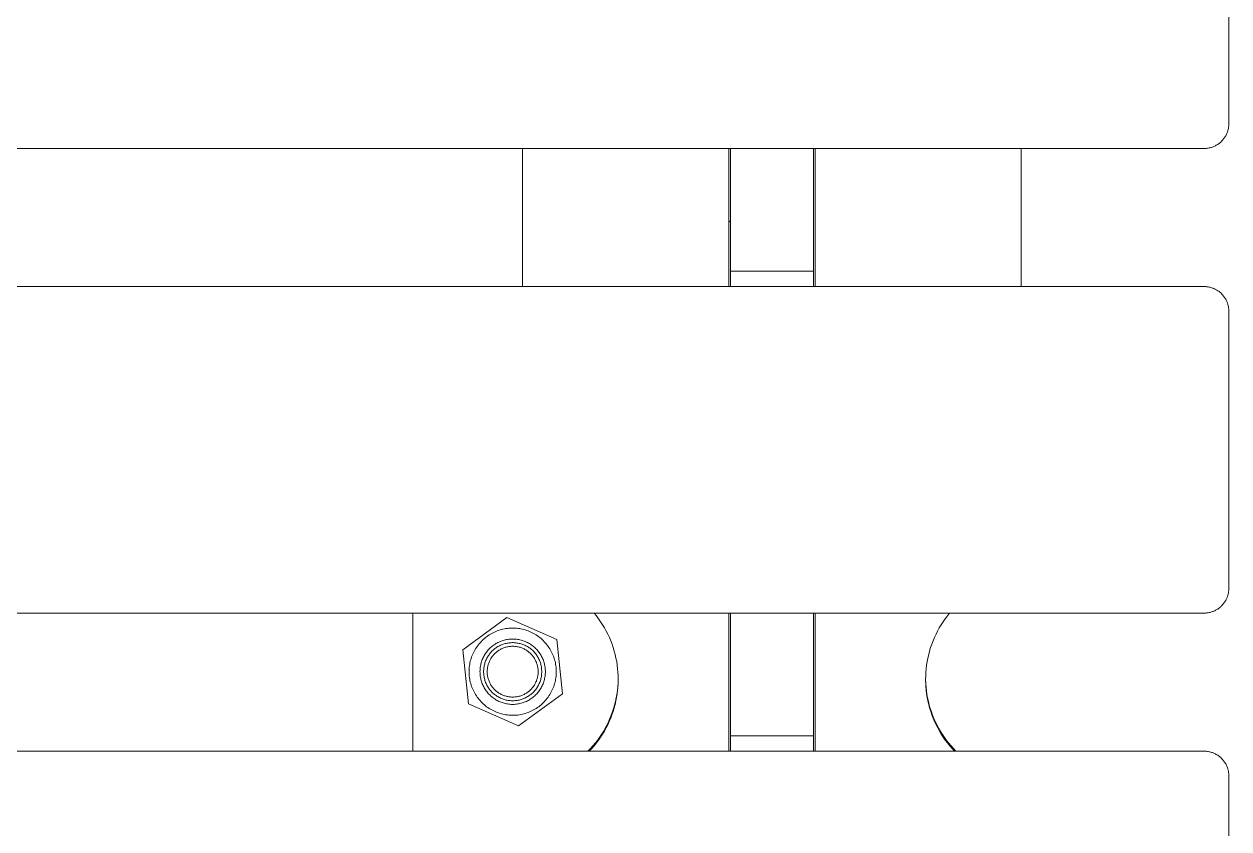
# Model space of a CAD drawing. Header units: millimetres. Extents: x -213 to 4577, y -424 to 2634.
# Drawn here: x 1785.9 to 1930.9, y 753.5 to 850.4 of the extents above; entities that cross this region are included whole.
import ezdxf

# ---------------------------------------------------------------- set-up
doc = ezdxf.new("R2010")
doc.units = ezdxf.units.MM
doc.layers.add('ZANO_R', color=7, linetype='Continuous', lineweight=0)

msp = doc.modelspace()

# ---------------------------------------------------------------- linework, layer by layer
at = {"layer": 'ZANO_R'}
for p, q in [((1930.92, 870.41), (1930.92, 838.44)), ((1930.91, 838.14), (1930.89, 838.03)), ((1930.92, 838.34), (1930.91, 838.24)), ((1930.91, 838.24), (1930.91, 838.14)), ((1930.92, 838.44), (1930.92, 838.34)), ((1930.37, 836.71), (1930.31, 836.63)), ((1930.43, 836.8), (1930.37, 836.71)), ((1930.48, 836.88), (1930.43, 836.8)), ((1930.54, 836.97), (1930.48, 836.88)), ((1930.58, 837.06), (1930.54, 836.97)), ((1930.63, 837.15), (1930.58, 837.06)), ((1930.67, 837.25), (1930.63, 837.15)), ((1930.71, 837.34), (1930.67, 837.25)), ((1930.75, 837.44), (1930.71, 837.34)), ((1930.78, 837.54), (1930.75, 837.44)), ((1930.81, 837.63), (1930.78, 837.54)), ((1930.84, 837.73), (1930.81, 837.63)), ((1930.86, 837.83), (1930.84, 837.73)), ((1930.88, 837.93), (1930.86, 837.83)), ((1930.89, 838.03), (1930.88, 837.93)), ((1927.92, 835.44), (133.92, 835.44)), ((1845.92, 835.44), (1845.92, 818.82)), ((1870.72, 818.82), (1870.72, 835.44)), ((1870.92, 833.64), (1870.92, 835.44)), ((1880.92, 833.64), (1880.92, 835.44)), ((1881.12, 818.82), (1881.12, 835.44)), ((1905.92, 818.82), (1905.92, 835.44)), ((1928.02, 835.44), (1927.92, 835.44)), ((1928.13, 835.45), (1928.02, 835.44)), ((1928.23, 835.46), (1928.13, 835.45)), ((1928.33, 835.47), (1928.23, 835.46)), ((1928.43, 835.49), (1928.33, 835.47)), ((1928.53, 835.51), (1928.43, 835.49)), ((1928.63, 835.53), (1928.53, 835.51)), ((1928.73, 835.55), (1928.63, 835.53)), ((1928.83, 835.58), (1928.73, 835.55)), ((1928.93, 835.62), (1928.83, 835.58)), ((1929.02, 835.65), (1928.93, 835.62)), ((1929.12, 835.69), (1929.02, 835.65)), ((1929.21, 835.73), (1929.12, 835.69)), ((1929.3, 835.78), (1929.21, 835.73)), ((1929.39, 835.83), (1929.3, 835.78)), ((1929.48, 835.88), (1929.39, 835.83)), ((1929.57, 835.93), (1929.48, 835.88)), ((1929.65, 835.99), (1929.57, 835.93)), ((1929.73, 836.05), (1929.65, 835.99)), ((1929.81, 836.12), (1929.73, 836.05)), ((1929.89, 836.18), (1929.81, 836.12)), ((1929.97, 836.25), (1929.89, 836.18)), ((1930.04, 836.32), (1929.97, 836.25)), ((1930.11, 836.4), (1930.04, 836.32)), ((1930.18, 836.47), (1930.11, 836.4)), ((1930.25, 836.55), (1930.18, 836.47)), ((1930.31, 836.63), (1930.25, 836.55)), ((1870.92, 833.64), (1870.92, 833.51)), ((1870.92, 823.52), (1870.92, 833.51)), ((1880.92, 833.51), (1880.92, 833.64)), ((1880.92, 823.52), (1880.92, 833.51)), ((1870.72, 826.59), (1870.75, 826.61)), ((1870.75, 826.61), (1870.78, 826.62)), ((1870.78, 826.62), (1870.8, 826.64)), ((1870.8, 826.64), (1870.83, 826.65)), ((1870.83, 826.65), (1870.86, 826.66)), ((1870.86, 826.66), (1870.89, 826.67)), ((1870.89, 826.67), (1870.92, 826.68)), ((1870.92, 820.65), (1870.92, 823.52)), ((1880.92, 820.65), (1880.92, 823.52)), ((1870.92, 818.82), (1870.92, 820.65)), ((1880.92, 820.65), (1870.92, 820.65)), ((1880.92, 818.82), (1880.92, 820.65)), ((133.92, 818.82), (1927.92, 818.82)), ((1927.92, 818.82), (1928.02, 818.81)), ((1928.02, 818.81), (1928.13, 818.81)), ((1928.13, 818.81), (1928.23, 818.8)), ((1928.23, 818.8), (1928.33, 818.79)), ((1928.33, 818.79), (1928.43, 818.77)), ((1928.43, 818.77), (1928.53, 818.75)), ((1928.53, 818.75), (1928.63, 818.73)), ((1928.63, 818.73), (1928.73, 818.7)), ((1928.73, 818.7), (1928.83, 818.67)), ((1928.83, 818.67), (1928.93, 818.64)), ((1928.93, 818.64), (1929.02, 818.61)), ((1929.02, 818.61), (1929.12, 818.57)), ((1929.12, 818.57), (1929.21, 818.52)), ((1929.21, 818.52), (1929.3, 818.48)), ((1929.3, 818.48), (1929.39, 818.43)), ((1929.39, 818.43), (1929.48, 818.38)), ((1929.48, 818.38), (1929.57, 818.32)), ((1929.57, 818.32), (1929.65, 818.27)), ((1929.65, 818.27), (1929.73, 818.21)), ((1929.73, 818.21), (1929.81, 818.14)), ((1929.81, 818.14), (1929.89, 818.08)), ((1929.89, 818.08), (1929.97, 818.01)), ((1929.97, 818.01), (1930.04, 817.94)), ((1930.04, 817.94), (1930.11, 817.86)), ((1930.11, 817.86), (1930.18, 817.79)), ((1930.18, 817.79), (1930.25, 817.71)), ((1930.25, 817.71), (1930.31, 817.63)), ((1930.31, 817.63), (1930.37, 817.55)), ((1930.37, 817.55), (1930.43, 817.46)), ((1930.43, 817.46), (1930.48, 817.37)), ((1930.48, 817.37), (1930.54, 817.29)), ((1930.54, 817.29), (1930.58, 817.2)), ((1930.58, 817.2), (1930.63, 817.1)), ((1930.63, 817.1), (1930.67, 817.01)), ((1930.67, 817.01), (1930.71, 816.92)), ((1930.71, 816.92), (1930.75, 816.82)), ((1930.75, 816.82), (1930.78, 816.72)), ((1930.78, 816.72), (1930.81, 816.62)), ((1930.81, 816.62), (1930.84, 816.53)), ((1930.84, 816.53), (1930.86, 816.43)), ((1930.86, 816.43), (1930.88, 816.33)), ((1930.88, 816.33), (1930.89, 816.22)), ((1930.89, 816.22), (1930.91, 816.12)), ((1930.91, 816.12), (1930.91, 816.02)), ((1930.91, 816.02), (1930.92, 815.92)), ((1930.92, 815.92), (1930.92, 815.82)), ((1930.92, 815.82), (1930.92, 814.46)), ((1930.92, 814.46), (1930.92, 782.49)), ((1930.78, 781.59), (1930.75, 781.49)), ((1930.81, 781.68), (1930.78, 781.59)), ((1930.84, 781.78), (1930.81, 781.68)), ((1930.86, 781.88), (1930.84, 781.78)), ((1930.88, 781.98), (1930.86, 781.88)), ((1930.89, 782.08), (1930.88, 781.98)), ((1930.91, 782.19), (1930.89, 782.08)), ((1930.92, 782.39), (1930.91, 782.29)), ((1930.91, 782.29), (1930.91, 782.19)), ((1930.92, 782.49), (1930.92, 782.39)), ((1929.81, 780.17), (1929.73, 780.1)), ((1929.89, 780.23), (1929.81, 780.17)), ((1929.97, 780.3), (1929.89, 780.23)), ((1930.04, 780.37), (1929.97, 780.3)), ((1930.11, 780.45), (1930.04, 780.37)), ((1930.18, 780.52), (1930.11, 780.45)), ((1930.25, 780.6), (1930.18, 780.52)), ((1930.31, 780.68), (1930.25, 780.6)), ((1930.37, 780.76), (1930.31, 780.68)), ((1930.43, 780.85), (1930.37, 780.76)), ((1930.48, 780.93), (1930.43, 780.85)), ((1930.54, 781.02), (1930.48, 780.93)), ((1930.58, 781.11), (1930.54, 781.02)), ((1930.63, 781.2), (1930.58, 781.11)), ((1930.67, 781.3), (1930.63, 781.2)), ((1930.71, 781.39), (1930.67, 781.3)), ((1930.75, 781.49), (1930.71, 781.39)), ((1927.92, 779.49), (133.92, 779.49)), ((1832.72, 779.49), (1832.72, 762.87)), ((1838.71, 775.08), (1844.01, 778.97)), ((1844.01, 778.97), (1850.02, 776.32)), ((1854.81, 779.15), (1854.53, 779.49)), ((1855.07, 778.81), (1854.81, 779.15)), ((1855.31, 778.45), (1855.07, 778.81)), ((1870.72, 779.49), (1870.72, 762.87)), ((1870.92, 777.71), (1870.92, 779.49)), ((1880.92, 777.71), (1880.92, 779.49)), ((1881.12, 762.87), (1881.12, 779.49)), ((1896.53, 778.45), (1896.78, 778.81)), ((1896.78, 778.81), (1897.04, 779.15)), ((1897.04, 779.15), (1897.31, 779.49)), ((1928.02, 779.49), (1927.92, 779.49)), ((1928.13, 779.5), (1928.02, 779.49)), ((1928.23, 779.51), (1928.13, 779.5)), ((1928.33, 779.52), (1928.23, 779.51)), ((1928.43, 779.54), (1928.33, 779.52)), ((1928.53, 779.56), (1928.43, 779.54)), ((1928.63, 779.58), (1928.53, 779.56)), ((1928.73, 779.6), (1928.63, 779.58)), ((1928.83, 779.63), (1928.73, 779.6)), ((1928.93, 779.67), (1928.83, 779.63)), ((1929.02, 779.7), (1928.93, 779.67)), ((1929.12, 779.74), (1929.02, 779.7)), ((1929.21, 779.78), (1929.12, 779.74)), ((1929.3, 779.83), (1929.21, 779.78)), ((1929.39, 779.88), (1929.3, 779.83)), ((1929.48, 779.93), (1929.39, 779.88)), ((1929.57, 779.98), (1929.48, 779.93)), ((1929.65, 780.04), (1929.57, 779.98)), ((1929.73, 780.1), (1929.65, 780.04)), ((1842.69, 777.28), (1842.53, 777.21)), ((1842.86, 777.35), (1842.69, 777.28)), ((1843.03, 777.41), (1842.86, 777.35)), ((1843.2, 777.46), (1843.03, 777.41)), ((1843.38, 777.51), (1843.2, 777.46)), ((1843.55, 777.56), (1843.38, 777.51)), ((1843.73, 777.59), (1843.55, 777.56)), ((1843.91, 777.62), (1843.73, 777.59)), ((1844.09, 777.65), (1843.91, 777.62)), ((1844.27, 777.67), (1844.09, 777.65)), ((1844.45, 777.68), (1844.27, 777.67)), ((1844.63, 777.69), (1844.45, 777.68)), ((1844.81, 777.69), (1844.63, 777.69)), ((1844.99, 777.68), (1844.81, 777.69)), ((1845.17, 777.67), (1844.99, 777.68)), ((1845.36, 777.65), (1845.17, 777.67)), ((1845.53, 777.62), (1845.36, 777.65)), ((1845.71, 777.59), (1845.53, 777.62)), ((1845.89, 777.55), (1845.71, 777.59)), ((1846.07, 777.51), (1845.89, 777.55)), ((1846.24, 777.46), (1846.07, 777.51)), ((1846.41, 777.41), (1846.24, 777.46)), ((1846.58, 777.35), (1846.41, 777.41)), ((1846.75, 777.28), (1846.58, 777.35)), ((1846.92, 777.2), (1846.75, 777.28)), ((1855.55, 778.09), (1855.31, 778.45)), ((1855.77, 777.71), (1855.55, 778.09)), ((1855.98, 777.33), (1855.77, 777.71)), ((1856.17, 776.95), (1855.98, 777.33)), ((1870.92, 777.71), (1870.92, 777.58)), ((1870.92, 767.59), (1870.92, 777.58)), ((1880.92, 777.58), (1880.92, 777.71)), ((1880.92, 767.59), (1880.92, 777.58)), ((1895.67, 776.95), (1895.86, 777.33)), ((1895.86, 777.33), (1896.07, 777.71)), ((1896.07, 777.71), (1896.29, 778.09)), ((1896.29, 778.09), (1896.53, 778.45)), ((1840.67, 775.78), (1840.56, 775.64)), ((1840.79, 775.92), (1840.67, 775.78)), ((1840.91, 776.05), (1840.79, 775.92)), ((1841.04, 776.18), (1840.91, 776.05)), ((1841.17, 776.31), (1841.04, 776.18)), ((1841.31, 776.43), (1841.17, 776.31)), ((1841.45, 776.54), (1841.31, 776.43)), ((1841.59, 776.65), (1841.45, 776.54)), ((1841.74, 776.76), (1841.59, 776.65)), ((1841.89, 776.86), (1841.74, 776.76)), ((1842.04, 776.95), (1841.89, 776.86)), ((1842.2, 777.04), (1842.04, 776.95)), ((1842.36, 777.13), (1842.2, 777.04)), ((1842.53, 777.21), (1842.36, 777.13)), ((1842.71, 775.82), (1842.6, 775.75)), ((1842.83, 775.89), (1842.71, 775.82)), ((1842.95, 775.95), (1842.83, 775.89)), ((1843.07, 776.01), (1842.95, 775.95)), ((1843.2, 776.07), (1843.07, 776.01)), ((1843.33, 776.12), (1843.2, 776.07)), ((1843.45, 776.16), (1843.33, 776.12)), ((1843.58, 776.21), (1843.45, 776.16)), ((1843.71, 776.24), (1843.58, 776.21)), ((1843.59, 775.75), (1843.71, 775.79)), ((1843.85, 776.28), (1843.71, 776.24)), ((1843.71, 775.79), (1843.83, 775.82)), ((1843.83, 775.82), (1843.94, 775.85)), ((1843.98, 776.3), (1843.85, 776.28)), ((1843.94, 775.85), (1844.06, 775.87)), ((1844.11, 776.33), (1843.98, 776.3)), ((1844.06, 775.87), (1844.18, 775.89)), ((1844.25, 776.35), (1844.11, 776.33)), ((1844.18, 775.89), (1844.3, 775.91)), ((1844.38, 776.36), (1844.25, 776.35)), ((1844.3, 775.91), (1844.42, 775.92)), ((1844.52, 776.37), (1844.38, 776.36)), ((1844.42, 775.92), (1844.54, 775.93)), ((1844.65, 776.37), (1844.52, 776.37)), ((1844.54, 775.93), (1844.66, 775.94)), ((1844.79, 776.37), (1844.65, 776.37)), ((1844.66, 775.94), (1844.78, 775.94)), ((1844.78, 775.94), (1844.9, 775.93)), ((1844.93, 776.37), (1844.79, 776.37)), ((1844.9, 775.93), (1845.02, 775.92)), ((1845.06, 776.36), (1844.93, 776.37)), ((1845.02, 775.92), (1845.14, 775.91)), ((1845.2, 776.35), (1845.06, 776.36)), ((1845.14, 775.91), (1845.26, 775.89)), ((1845.33, 776.33), (1845.2, 776.35)), ((1845.26, 775.89), (1845.38, 775.87)), ((1845.47, 776.3), (1845.33, 776.33)), ((1845.38, 775.87), (1845.5, 775.85)), ((1845.6, 776.28), (1845.47, 776.3)), ((1845.5, 775.85), (1845.62, 775.82)), ((1845.73, 776.24), (1845.6, 776.28)), ((1845.62, 775.82), (1845.73, 775.79)), ((1845.86, 776.21), (1845.73, 776.24)), ((1845.73, 775.79), (1845.85, 775.75)), ((1845.99, 776.16), (1845.86, 776.21)), ((1846.12, 776.12), (1845.99, 776.16)), ((1846.24, 776.07), (1846.12, 776.12)), ((1846.37, 776.01), (1846.24, 776.07)), ((1846.49, 775.95), (1846.37, 776.01)), ((1846.61, 775.89), (1846.49, 775.95)), ((1846.73, 775.82), (1846.61, 775.89)), ((1846.85, 775.75), (1846.73, 775.82)), ((1847.08, 777.13), (1846.92, 777.2)), ((1847.24, 777.04), (1847.08, 777.13)), ((1847.4, 776.95), (1847.24, 777.04)), ((1847.55, 776.86), (1847.4, 776.95)), ((1847.7, 776.76), (1847.55, 776.86)), ((1847.85, 776.65), (1847.7, 776.76)), ((1848, 776.54), (1847.85, 776.65)), ((1848.14, 776.43), (1848, 776.54)), ((1848.27, 776.3), (1848.14, 776.43)), ((1848.4, 776.18), (1848.27, 776.3)), ((1848.53, 776.05), (1848.4, 776.18)), ((1848.65, 775.92), (1848.53, 776.05)), ((1848.77, 775.78), (1848.65, 775.92)), ((1848.88, 775.64), (1848.77, 775.78)), ((1850.02, 776.32), (1850.73, 769.79)), ((1856.36, 776.55), (1856.17, 776.95)), ((1856.53, 776.15), (1856.36, 776.55)), ((1856.68, 775.75), (1856.53, 776.15)), ((1895.16, 775.75), (1895.32, 776.15)), ((1895.32, 776.15), (1895.49, 776.55)), ((1895.49, 776.55), (1895.67, 776.95)), ((1839.42, 768.55), (1838.71, 775.08)), ((1839.85, 774.38), (1839.78, 774.21)), ((1839.92, 774.55), (1839.85, 774.38)), ((1839.99, 774.72), (1839.92, 774.55)), ((1840.07, 774.88), (1839.99, 774.72)), ((1840.16, 775.04), (1840.07, 774.88)), ((1840.25, 775.19), (1840.16, 775.04)), ((1840.35, 775.35), (1840.25, 775.19)), ((1840.45, 775.49), (1840.35, 775.35)), ((1840.56, 775.64), (1840.45, 775.49)), ((1841.3, 774.39), (1841.24, 774.27)), ((1841.37, 774.5), (1841.3, 774.39)), ((1841.44, 774.62), (1841.37, 774.5)), ((1841.52, 774.73), (1841.44, 774.62)), ((1841.6, 774.84), (1841.52, 774.73)), ((1841.69, 774.95), (1841.6, 774.84)), ((1841.77, 775.05), (1841.69, 774.95)), ((1841.74, 774.27), (1841.81, 774.38)), ((1841.87, 775.15), (1841.77, 775.05)), ((1841.81, 774.38), (1841.88, 774.48)), ((1841.96, 775.25), (1841.87, 775.15)), ((1841.88, 774.48), (1841.95, 774.57)), ((1841.95, 774.57), (1842.02, 774.67)), ((1842.06, 775.34), (1841.96, 775.25)), ((1842.02, 774.67), (1842.1, 774.76)), ((1842.16, 775.43), (1842.06, 775.34)), ((1842.1, 774.76), (1842.18, 774.85)), ((1842.27, 775.52), (1842.16, 775.43)), ((1842.18, 774.85), (1842.27, 774.93)), ((1842.37, 775.6), (1842.27, 775.52)), ((1842.27, 774.93), (1842.36, 775.02)), ((1842.36, 774.39), (1842.29, 774.31)), ((1842.36, 775.02), (1842.45, 775.1)), ((1842.43, 774.47), (1842.36, 774.39)), ((1842.49, 775.68), (1842.37, 775.6)), ((1842.5, 774.55), (1842.43, 774.47)), ((1842.45, 775.1), (1842.54, 775.17)), ((1842.6, 775.75), (1842.49, 775.68)), ((1842.57, 774.62), (1842.5, 774.55)), ((1842.54, 775.17), (1842.64, 775.25)), ((1842.65, 774.69), (1842.57, 774.62)), ((1842.64, 775.25), (1842.73, 775.32)), ((1842.73, 774.76), (1842.65, 774.69)), ((1842.73, 775.32), (1842.83, 775.38)), ((1842.81, 774.83), (1842.73, 774.76)), ((1842.9, 774.9), (1842.81, 774.83)), ((1842.83, 775.38), (1842.94, 775.45)), ((1842.98, 774.96), (1842.9, 774.9)), ((1842.94, 775.45), (1843.04, 775.51)), ((1843.07, 775.02), (1842.98, 774.96)), ((1843.04, 775.51), (1843.15, 775.56)), ((1843.16, 775.07), (1843.07, 775.02)), ((1843.15, 775.56), (1843.26, 775.62)), ((1843.25, 775.12), (1843.16, 775.07)), ((1843.35, 775.17), (1843.25, 775.12)), ((1843.26, 775.62), (1843.37, 775.66)), ((1843.44, 775.22), (1843.35, 775.17)), ((1843.37, 775.66), (1843.48, 775.71)), ((1843.54, 775.26), (1843.44, 775.22)), ((1843.48, 775.71), (1843.59, 775.75)), ((1843.64, 775.3), (1843.54, 775.26)), ((1843.74, 775.34), (1843.64, 775.3)), ((1843.84, 775.37), (1843.74, 775.34)), ((1843.94, 775.4), (1843.84, 775.37)), ((1844.04, 775.42), (1843.94, 775.4)), ((1844.14, 775.44), (1844.04, 775.42)), ((1844.25, 775.46), (1844.14, 775.44)), ((1844.35, 775.48), (1844.25, 775.46)), ((1844.46, 775.49), (1844.35, 775.48)), ((1844.56, 775.5), (1844.46, 775.49)), ((1844.67, 775.5), (1844.56, 775.5)), ((1844.77, 775.5), (1844.67, 775.5)), ((1844.88, 775.5), (1844.77, 775.5)), ((1844.99, 775.49), (1844.88, 775.5)), ((1845.09, 775.48), (1844.99, 775.49)), ((1845.2, 775.46), (1845.09, 775.48)), ((1845.3, 775.44), (1845.2, 775.46)), ((1845.4, 775.42), (1845.3, 775.44)), ((1845.51, 775.4), (1845.4, 775.42)), ((1845.61, 775.37), (1845.51, 775.4)), ((1845.71, 775.34), (1845.61, 775.37)), ((1845.81, 775.3), (1845.71, 775.34)), ((1845.91, 775.26), (1845.81, 775.3)), ((1845.85, 775.75), (1845.96, 775.71)), ((1846, 775.22), (1845.91, 775.26)), ((1845.96, 775.71), (1846.08, 775.66)), ((1846.1, 775.17), (1846, 775.22)), ((1846.08, 775.66), (1846.19, 775.62)), ((1846.19, 775.12), (1846.1, 775.17)), ((1846.19, 775.62), (1846.29, 775.56)), ((1846.28, 775.07), (1846.19, 775.12)), ((1846.37, 775.02), (1846.28, 775.07)), ((1846.29, 775.56), (1846.4, 775.51)), ((1846.46, 774.96), (1846.37, 775.02)), ((1846.4, 775.51), (1846.51, 775.45)), ((1846.55, 774.9), (1846.46, 774.96)), ((1846.51, 775.45), (1846.61, 775.38)), ((1846.63, 774.83), (1846.55, 774.9)), ((1846.61, 775.38), (1846.71, 775.32)), ((1846.71, 774.76), (1846.63, 774.83)), ((1846.71, 775.32), (1846.81, 775.25)), ((1846.79, 774.69), (1846.71, 774.76)), ((1846.87, 774.62), (1846.79, 774.69)), ((1846.81, 775.25), (1846.9, 775.17)), ((1846.96, 775.68), (1846.85, 775.75)), ((1846.94, 774.54), (1846.87, 774.62)), ((1846.9, 775.17), (1847, 775.1)), ((1847.01, 774.47), (1846.94, 774.54)), ((1847.07, 775.6), (1846.96, 775.68)), ((1847, 775.1), (1847.09, 775.02)), ((1847.08, 774.39), (1847.01, 774.47)), ((1847.18, 775.51), (1847.07, 775.6)), ((1847.15, 774.3), (1847.08, 774.39)), ((1847.09, 775.02), (1847.18, 774.93)), ((1847.28, 775.43), (1847.18, 775.51)), ((1847.18, 774.93), (1847.26, 774.85)), ((1847.26, 774.85), (1847.34, 774.76)), ((1847.38, 775.34), (1847.28, 775.43)), ((1847.34, 774.76), (1847.42, 774.67)), ((1847.48, 775.24), (1847.38, 775.34)), ((1847.42, 774.67), (1847.5, 774.57)), ((1847.58, 775.15), (1847.48, 775.24)), ((1847.5, 774.57), (1847.57, 774.47)), ((1847.57, 774.47), (1847.64, 774.37)), ((1847.67, 775.05), (1847.58, 775.15)), ((1847.64, 774.37), (1847.7, 774.27)), ((1847.76, 774.94), (1847.67, 775.05)), ((1847.84, 774.84), (1847.76, 774.94)), ((1847.92, 774.73), (1847.84, 774.84)), ((1848, 774.62), (1847.92, 774.73)), ((1848.07, 774.5), (1848, 774.62)), ((1848.14, 774.39), (1848.07, 774.5)), ((1848.21, 774.27), (1848.14, 774.39)), ((1848.99, 775.49), (1848.88, 775.64)), ((1849.09, 775.34), (1848.99, 775.49)), ((1849.19, 775.19), (1849.09, 775.34)), ((1849.28, 775.03), (1849.19, 775.19)), ((1849.37, 774.88), (1849.28, 775.03)), ((1849.45, 774.71), (1849.37, 774.88)), ((1849.53, 774.55), (1849.45, 774.71)), ((1849.6, 774.38), (1849.53, 774.55)), ((1849.66, 774.21), (1849.6, 774.38)), ((1856.82, 775.34), (1856.68, 775.75)), ((1856.95, 774.92), (1856.82, 775.34)), ((1857.06, 774.51), (1856.95, 774.92)), ((1857.15, 774.08), (1857.06, 774.51)), ((1894.69, 774.08), (1894.79, 774.51)), ((1894.79, 774.51), (1894.9, 774.92)), ((1894.9, 774.92), (1895.02, 775.34)), ((1895.02, 775.34), (1895.16, 775.75)), ((1839.5, 772.98), (1839.48, 772.8)), ((1839.52, 773.16), (1839.5, 772.98)), ((1839.55, 773.34), (1839.52, 773.16)), ((1839.58, 773.52), (1839.55, 773.34)), ((1839.62, 773.69), (1839.58, 773.52)), ((1839.67, 773.87), (1839.62, 773.69)), ((1839.72, 774.04), (1839.67, 773.87)), ((1839.78, 774.21), (1839.72, 774.04)), ((1840.82, 772.98), (1840.8, 772.84)), ((1840.84, 773.11), (1840.82, 772.98)), ((1840.87, 773.25), (1840.84, 773.11)), ((1840.9, 773.38), (1840.87, 773.25)), ((1840.93, 773.51), (1840.9, 773.38)), ((1840.97, 773.64), (1840.93, 773.51)), ((1841.02, 773.77), (1840.97, 773.64)), ((1841.06, 773.9), (1841.02, 773.77)), ((1841.12, 774.02), (1841.06, 773.9)), ((1841.17, 774.15), (1841.12, 774.02)), ((1841.24, 774.27), (1841.17, 774.15)), ((1841.24, 772.8), (1841.25, 772.92)), ((1841.25, 772.92), (1841.27, 773.04)), ((1841.27, 773.04), (1841.3, 773.16)), ((1841.3, 773.16), (1841.32, 773.28)), ((1841.32, 773.28), (1841.35, 773.39)), ((1841.35, 773.39), (1841.39, 773.51)), ((1841.39, 773.51), (1841.43, 773.62)), ((1841.43, 773.62), (1841.47, 773.73)), ((1841.47, 773.73), (1841.52, 773.85)), ((1841.52, 773.85), (1841.57, 773.96)), ((1841.57, 773.96), (1841.62, 774.06)), ((1841.62, 774.06), (1841.68, 774.17)), ((1841.68, 774.17), (1841.74, 774.27)), ((1841.7, 772.96), (1841.69, 772.86)), ((1841.72, 773.07), (1841.7, 772.96)), ((1841.75, 773.17), (1841.72, 773.07)), ((1841.77, 773.27), (1841.75, 773.17)), ((1841.81, 773.37), (1841.77, 773.27)), ((1841.84, 773.47), (1841.81, 773.37)), ((1841.88, 773.57), (1841.84, 773.47)), ((1841.92, 773.67), (1841.88, 773.57)), ((1841.96, 773.77), (1841.92, 773.67)), ((1842.01, 773.86), (1841.96, 773.77)), ((1842.06, 773.95), (1842.01, 773.86)), ((1842.11, 774.04), (1842.06, 773.95)), ((1842.17, 774.13), (1842.11, 774.04)), ((1842.23, 774.22), (1842.17, 774.13)), ((1842.29, 774.31), (1842.23, 774.22)), ((1847.21, 774.22), (1847.15, 774.3)), ((1847.27, 774.13), (1847.21, 774.22)), ((1847.33, 774.04), (1847.27, 774.13)), ((1847.38, 773.95), (1847.33, 774.04)), ((1847.43, 773.86), (1847.38, 773.95)), ((1847.48, 773.76), (1847.43, 773.86)), ((1847.52, 773.67), (1847.48, 773.76)), ((1847.57, 773.57), (1847.52, 773.67)), ((1847.6, 773.47), (1847.57, 773.57)), ((1847.64, 773.37), (1847.6, 773.47)), ((1847.67, 773.27), (1847.64, 773.37)), ((1847.69, 773.17), (1847.67, 773.27)), ((1847.72, 773.07), (1847.69, 773.17)), ((1847.7, 774.27), (1847.76, 774.17)), ((1847.74, 772.96), (1847.72, 773.07)), ((1847.75, 772.86), (1847.74, 772.96)), ((1847.76, 774.17), (1847.82, 774.06)), ((1847.82, 774.06), (1847.87, 773.95)), ((1847.87, 773.95), (1847.93, 773.84)), ((1847.93, 773.84), (1847.97, 773.73)), ((1847.97, 773.73), (1848.01, 773.62)), ((1848.01, 773.62), (1848.05, 773.51)), ((1848.05, 773.51), (1848.09, 773.39)), ((1848.09, 773.39), (1848.12, 773.27)), ((1848.12, 773.27), (1848.15, 773.16)), ((1848.15, 773.16), (1848.17, 773.04)), ((1848.17, 773.04), (1848.19, 772.92)), ((1848.19, 772.92), (1848.2, 772.8)), ((1848.27, 774.14), (1848.21, 774.27)), ((1848.33, 774.02), (1848.27, 774.14)), ((1848.38, 773.9), (1848.33, 774.02)), ((1848.43, 773.77), (1848.38, 773.9)), ((1848.47, 773.64), (1848.43, 773.77)), ((1848.51, 773.51), (1848.47, 773.64)), ((1848.54, 773.38), (1848.51, 773.51)), ((1848.57, 773.25), (1848.54, 773.38)), ((1848.6, 773.11), (1848.57, 773.25)), ((1848.62, 772.98), (1848.6, 773.11)), ((1848.64, 772.84), (1848.62, 772.98)), ((1849.72, 774.04), (1849.66, 774.21)), ((1849.77, 773.87), (1849.72, 774.04)), ((1849.82, 773.69), (1849.77, 773.87)), ((1849.86, 773.52), (1849.82, 773.69)), ((1849.89, 773.34), (1849.86, 773.52)), ((1849.92, 773.16), (1849.89, 773.34)), ((1849.94, 772.98), (1849.92, 773.16)), ((1849.96, 772.8), (1849.94, 772.98)), ((1857.24, 773.66), (1857.15, 774.08)), ((1857.3, 773.23), (1857.24, 773.66)), ((1857.35, 772.8), (1857.3, 773.23)), ((1894.49, 772.8), (1894.54, 773.23)), ((1894.54, 773.23), (1894.61, 773.66)), ((1894.61, 773.66), (1894.69, 774.08)), ((1839.48, 772.8), (1839.47, 772.62)), ((1839.47, 772.62), (1839.47, 772.44)), ((1839.47, 772.44), (1839.47, 772.26)), ((1839.47, 772.26), (1839.48, 772.08)), ((1839.48, 772.08), (1839.5, 771.9)), ((1839.5, 771.9), (1839.52, 771.72)), ((1839.52, 771.72), (1839.55, 771.54)), ((1839.55, 771.54), (1839.58, 771.36)), ((1840.79, 772.57), (1840.78, 772.44)), ((1840.78, 772.44), (1840.79, 772.3)), ((1840.8, 772.84), (1840.79, 772.71)), ((1840.79, 772.71), (1840.79, 772.57)), ((1840.79, 772.3), (1840.79, 772.17)), ((1840.79, 772.17), (1840.8, 772.03)), ((1840.8, 772.03), (1840.82, 771.9)), ((1840.82, 771.9), (1840.84, 771.76)), ((1840.84, 771.76), (1840.87, 771.63)), ((1840.87, 771.63), (1840.9, 771.5)), ((1840.9, 771.5), (1840.93, 771.36)), ((1841.22, 772.56), (1841.23, 772.68)), ((1841.22, 772.44), (1841.22, 772.56)), ((1841.22, 772.32), (1841.22, 772.44)), ((1841.23, 772.2), (1841.22, 772.32)), ((1841.23, 772.68), (1841.24, 772.8)), ((1841.24, 772.08), (1841.23, 772.2)), ((1841.25, 771.96), (1841.24, 772.08)), ((1841.27, 771.84), (1841.25, 771.96)), ((1841.3, 771.72), (1841.27, 771.84)), ((1841.32, 771.6), (1841.3, 771.72)), ((1841.35, 771.48), (1841.32, 771.6)), ((1841.39, 771.37), (1841.35, 771.48)), ((1841.67, 772.65), (1841.66, 772.54)), ((1841.66, 772.54), (1841.66, 772.44)), ((1841.66, 772.44), (1841.66, 772.33)), ((1841.66, 772.33), (1841.67, 772.23)), ((1841.68, 772.75), (1841.67, 772.65)), ((1841.67, 772.23), (1841.67, 772.12)), ((1841.67, 772.12), (1841.69, 772.02)), ((1841.69, 772.86), (1841.68, 772.75)), ((1841.69, 772.02), (1841.7, 771.91)), ((1841.7, 771.91), (1841.72, 771.81)), ((1841.72, 771.81), (1841.75, 771.7)), ((1841.75, 771.7), (1841.77, 771.6)), ((1841.77, 771.6), (1841.81, 771.5)), ((1841.81, 771.5), (1841.84, 771.4)), ((1847.6, 771.4), (1847.64, 771.5)), ((1847.64, 771.5), (1847.67, 771.6)), ((1847.67, 771.6), (1847.69, 771.7)), ((1847.69, 771.7), (1847.72, 771.81)), ((1847.72, 771.81), (1847.74, 771.91)), ((1847.74, 771.91), (1847.75, 772.01)), ((1847.77, 772.75), (1847.75, 772.86)), ((1847.75, 772.01), (1847.77, 772.12)), ((1847.78, 772.65), (1847.77, 772.75)), ((1847.77, 772.12), (1847.78, 772.22)), ((1847.78, 772.54), (1847.78, 772.65)), ((1847.78, 772.44), (1847.78, 772.54)), ((1847.78, 772.33), (1847.78, 772.44)), ((1847.78, 772.22), (1847.78, 772.33)), ((1848.09, 771.48), (1848.05, 771.37)), ((1848.12, 771.6), (1848.09, 771.48)), ((1848.15, 771.72), (1848.12, 771.6)), ((1848.17, 771.83), (1848.15, 771.72)), ((1848.19, 771.95), (1848.17, 771.83)), ((1848.2, 772.07), (1848.19, 771.95)), ((1848.2, 772.8), (1848.21, 772.68)), ((1848.21, 772.19), (1848.2, 772.07)), ((1848.21, 772.68), (1848.22, 772.56)), ((1848.22, 772.32), (1848.21, 772.19)), ((1848.22, 772.56), (1848.22, 772.44)), ((1848.22, 772.44), (1848.22, 772.32)), ((1848.51, 771.36), (1848.54, 771.49)), ((1848.54, 771.49), (1848.57, 771.63)), ((1848.57, 771.63), (1848.6, 771.76)), ((1848.6, 771.76), (1848.62, 771.89)), ((1848.62, 771.89), (1848.64, 772.03)), ((1848.65, 772.71), (1848.64, 772.84)), ((1848.64, 772.03), (1848.65, 772.16)), ((1848.66, 772.57), (1848.65, 772.71)), ((1848.65, 772.16), (1848.66, 772.3)), ((1848.66, 772.44), (1848.66, 772.57)), ((1848.66, 772.3), (1848.66, 772.44)), ((1849.86, 771.36), (1849.89, 771.53)), ((1849.89, 771.53), (1849.92, 771.71)), ((1849.92, 771.71), (1849.94, 771.89)), ((1849.94, 771.89), (1849.96, 772.07)), ((1849.97, 772.62), (1849.96, 772.8)), ((1849.96, 772.07), (1849.97, 772.25)), ((1849.97, 772.44), (1849.97, 772.62)), ((1849.97, 772.25), (1849.97, 772.44)), ((1857.39, 772.37), (1857.35, 772.8)), ((1857.41, 771.93), (1857.39, 772.37)), ((1857.4, 770.98), (1857.42, 771.41)), ((1857.42, 771.5), (1857.41, 771.93)), ((1857.41, 771.07), (1857.42, 771.5)), ((1894.42, 771.5), (1894.43, 771.93)), ((1894.43, 771.07), (1894.42, 771.5)), ((1894.42, 771.41), (1894.44, 770.98)), ((1894.43, 771.93), (1894.45, 772.37)), ((1894.45, 772.37), (1894.49, 772.8)), ((1839.58, 771.36), (1839.62, 771.18)), ((1839.62, 771.18), (1839.67, 771.01)), ((1839.67, 771.01), (1839.72, 770.83)), ((1839.72, 770.83), (1839.78, 770.66)), ((1839.78, 770.66), (1839.84, 770.49)), ((1839.84, 770.49), (1839.91, 770.32)), ((1839.91, 770.32), (1839.99, 770.16)), ((1839.99, 770.16), (1840.07, 770)), ((1840.07, 770), (1840.16, 769.84)), ((1840.93, 771.36), (1840.97, 771.23)), ((1840.97, 771.23), (1841.02, 771.11)), ((1841.02, 771.11), (1841.06, 770.98)), ((1841.06, 770.98), (1841.12, 770.85)), ((1841.12, 770.85), (1841.17, 770.73)), ((1841.17, 770.73), (1841.23, 770.61)), ((1841.23, 770.61), (1841.3, 770.49)), ((1841.3, 770.49), (1841.37, 770.37)), ((1841.37, 770.37), (1841.44, 770.26)), ((1841.43, 771.25), (1841.39, 771.37)), ((1841.47, 771.14), (1841.43, 771.25)), ((1841.44, 770.26), (1841.52, 770.15)), ((1841.52, 771.03), (1841.47, 771.14)), ((1841.57, 770.92), (1841.52, 771.03)), ((1841.52, 770.15), (1841.6, 770.04)), ((1841.62, 770.81), (1841.57, 770.92)), ((1841.6, 770.04), (1841.68, 769.93)), ((1841.68, 770.7), (1841.62, 770.81)), ((1841.74, 770.6), (1841.68, 770.7)), ((1841.81, 770.5), (1841.74, 770.6)), ((1841.87, 770.4), (1841.81, 770.5)), ((1841.84, 771.4), (1841.88, 771.3)), ((1841.95, 770.3), (1841.87, 770.4)), ((1841.88, 771.3), (1841.92, 771.2)), ((1841.92, 771.2), (1841.96, 771.11)), ((1842.02, 770.21), (1841.95, 770.3)), ((1841.96, 771.11), (1842.01, 771.01)), ((1842.01, 771.01), (1842.06, 770.92)), ((1842.1, 770.12), (1842.02, 770.21)), ((1842.06, 770.92), (1842.11, 770.83)), ((1842.18, 770.03), (1842.1, 770.12)), ((1842.11, 770.83), (1842.17, 770.74)), ((1842.17, 770.74), (1842.23, 770.65)), ((1842.27, 769.94), (1842.18, 770.03)), ((1842.23, 770.65), (1842.29, 770.57)), ((1842.29, 770.57), (1842.36, 770.49)), ((1842.36, 770.49), (1842.43, 770.41)), ((1842.43, 770.41), (1842.5, 770.33)), ((1842.5, 770.33), (1842.57, 770.25)), ((1842.57, 770.25), (1842.65, 770.18)), ((1842.65, 770.18), (1842.73, 770.11)), ((1842.73, 770.11), (1842.81, 770.04)), ((1842.81, 770.04), (1842.89, 769.98)), ((1842.89, 769.98), (1842.98, 769.92)), ((1846.46, 769.92), (1846.55, 769.98)), ((1846.55, 769.98), (1846.63, 770.04)), ((1846.63, 770.04), (1846.71, 770.11)), ((1846.71, 770.11), (1846.79, 770.18)), ((1846.79, 770.18), (1846.87, 770.25)), ((1846.87, 770.25), (1846.94, 770.33)), ((1846.94, 770.33), (1847.01, 770.41)), ((1847.01, 770.41), (1847.08, 770.49)), ((1847.08, 770.49), (1847.15, 770.57)), ((1847.15, 770.57), (1847.21, 770.65)), ((1847.26, 770.03), (1847.17, 769.94)), ((1847.21, 770.65), (1847.27, 770.74)), ((1847.34, 770.12), (1847.26, 770.03)), ((1847.27, 770.74), (1847.33, 770.83)), ((1847.33, 770.83), (1847.38, 770.92)), ((1847.42, 770.21), (1847.34, 770.12)), ((1847.38, 770.92), (1847.43, 771.01)), ((1847.49, 770.3), (1847.42, 770.21)), ((1847.43, 771.01), (1847.48, 771.11)), ((1847.48, 771.11), (1847.52, 771.2)), ((1847.57, 770.4), (1847.49, 770.3)), ((1847.52, 771.2), (1847.57, 771.3)), ((1847.57, 771.3), (1847.6, 771.4)), ((1847.64, 770.5), (1847.57, 770.4)), ((1847.7, 770.6), (1847.64, 770.5)), ((1847.76, 770.7), (1847.7, 770.6)), ((1847.82, 770.81), (1847.76, 770.7)), ((1847.76, 769.93), (1847.84, 770.03)), ((1847.87, 770.92), (1847.82, 770.81)), ((1847.84, 770.03), (1847.92, 770.14)), ((1847.92, 771.03), (1847.87, 770.92)), ((1847.97, 771.14), (1847.92, 771.03)), ((1847.92, 770.14), (1848, 770.26)), ((1848.01, 771.25), (1847.97, 771.14)), ((1848, 770.26), (1848.07, 770.37)), ((1848.05, 771.37), (1848.01, 771.25)), ((1848.07, 770.37), (1848.14, 770.49)), ((1848.14, 770.49), (1848.21, 770.61)), ((1848.21, 770.61), (1848.27, 770.73)), ((1848.27, 770.73), (1848.33, 770.85)), ((1848.33, 770.85), (1848.38, 770.98)), ((1848.38, 770.98), (1848.43, 771.1)), ((1848.43, 771.1), (1848.47, 771.23)), ((1848.47, 771.23), (1848.51, 771.36)), ((1849.28, 769.84), (1849.37, 770)), ((1849.37, 770), (1849.45, 770.16)), ((1849.45, 770.16), (1849.53, 770.32)), ((1849.53, 770.32), (1849.6, 770.49)), ((1849.6, 770.49), (1849.66, 770.66)), ((1849.66, 770.66), (1849.72, 770.83)), ((1849.72, 770.83), (1849.77, 771)), ((1849.77, 771), (1849.82, 771.18)), ((1849.82, 771.18), (1849.86, 771.36)), ((1857.26, 769.69), (1857.32, 770.12)), ((1857.3, 769.77), (1857.35, 770.2)), ((1857.32, 770.12), (1857.37, 770.55)), ((1857.35, 770.2), (1857.39, 770.63)), ((1857.37, 770.55), (1857.4, 770.98)), ((1857.39, 770.63), (1857.41, 771.07)), ((1894.45, 770.63), (1894.43, 771.07)), ((1894.44, 770.98), (1894.47, 770.55)), ((1894.49, 770.2), (1894.45, 770.63)), ((1894.47, 770.55), (1894.52, 770.12)), ((1894.54, 769.77), (1894.49, 770.2)), ((1894.52, 770.12), (1894.58, 769.69)), ((1845.44, 765.91), (1839.42, 768.55)), ((1840.16, 769.84), (1840.25, 769.68)), ((1840.25, 769.68), (1840.35, 769.53)), ((1840.35, 769.53), (1840.45, 769.38)), ((1840.45, 769.38), (1840.56, 769.24)), ((1840.56, 769.24), (1840.67, 769.09)), ((1840.67, 769.09), (1840.79, 768.96)), ((1840.79, 768.96), (1840.91, 768.82)), ((1840.91, 768.82), (1841.04, 768.69)), ((1841.04, 768.69), (1841.17, 768.57)), ((1841.17, 768.57), (1841.31, 768.45)), ((1841.68, 769.93), (1841.77, 769.83)), ((1841.77, 769.83), (1841.87, 769.73)), ((1841.87, 769.73), (1841.96, 769.63)), ((1841.96, 769.63), (1842.06, 769.54)), ((1842.06, 769.54), (1842.16, 769.45)), ((1842.16, 769.45), (1842.27, 769.36)), ((1842.35, 769.86), (1842.27, 769.94)), ((1842.27, 769.36), (1842.37, 769.28)), ((1842.45, 769.78), (1842.35, 769.86)), ((1842.37, 769.28), (1842.48, 769.2)), ((1842.54, 769.7), (1842.45, 769.78)), ((1842.48, 769.2), (1842.6, 769.12)), ((1842.63, 769.63), (1842.54, 769.7)), ((1842.6, 769.12), (1842.71, 769.05)), ((1842.73, 769.56), (1842.63, 769.63)), ((1842.71, 769.05), (1842.83, 768.98)), ((1842.83, 769.49), (1842.73, 769.56)), ((1842.94, 769.43), (1842.83, 769.49)), ((1842.83, 768.98), (1842.95, 768.92)), ((1843.04, 769.37), (1842.94, 769.43)), ((1842.95, 768.92), (1843.07, 768.86)), ((1842.98, 769.92), (1843.07, 769.86)), ((1843.15, 769.31), (1843.04, 769.37)), ((1843.07, 769.86), (1843.16, 769.8)), ((1843.07, 768.86), (1843.2, 768.81)), ((1843.26, 769.26), (1843.15, 769.31)), ((1843.16, 769.8), (1843.25, 769.75)), ((1843.2, 768.81), (1843.32, 768.76)), ((1843.25, 769.75), (1843.34, 769.7)), ((1843.37, 769.21), (1843.26, 769.26)), ((1843.32, 768.76), (1843.45, 768.71)), ((1843.34, 769.7), (1843.44, 769.66)), ((1843.48, 769.16), (1843.37, 769.21)), ((1843.44, 769.66), (1843.54, 769.61)), ((1843.45, 768.71), (1843.58, 768.67)), ((1843.59, 769.12), (1843.48, 769.16)), ((1843.54, 769.61), (1843.63, 769.57)), ((1843.58, 768.67), (1843.71, 768.63)), ((1843.71, 769.09), (1843.59, 769.12)), ((1843.63, 769.57), (1843.73, 769.54)), ((1843.82, 769.05), (1843.71, 769.09)), ((1843.71, 768.63), (1843.84, 768.6)), ((1843.73, 769.54), (1843.83, 769.51)), ((1843.94, 769.02), (1843.82, 769.05)), ((1843.83, 769.51), (1843.94, 769.48)), ((1843.84, 768.6), (1843.98, 768.57)), ((1843.94, 769.48), (1844.04, 769.45)), ((1844.06, 769), (1843.94, 769.02)), ((1843.98, 768.57), (1844.11, 768.55)), ((1844.04, 769.45), (1844.14, 769.43)), ((1844.18, 768.98), (1844.06, 769)), ((1844.11, 768.55), (1844.25, 768.53)), ((1844.14, 769.43), (1844.25, 769.41)), ((1844.3, 768.96), (1844.18, 768.98)), ((1844.25, 769.41), (1844.35, 769.4)), ((1844.25, 768.53), (1844.38, 768.51)), ((1844.42, 768.95), (1844.3, 768.96)), ((1844.35, 769.4), (1844.46, 769.39)), ((1844.38, 768.51), (1844.52, 768.5)), ((1844.54, 768.94), (1844.42, 768.95)), ((1844.46, 769.39), (1844.56, 769.38)), ((1844.66, 768.94), (1844.54, 768.94)), ((1844.56, 769.38), (1844.67, 769.37)), ((1844.78, 768.94), (1844.66, 768.94)), ((1844.67, 769.37), (1844.77, 769.37)), ((1844.77, 769.37), (1844.88, 769.38)), ((1844.9, 768.94), (1844.78, 768.94)), ((1844.88, 769.38), (1844.98, 769.39)), ((1845.02, 768.95), (1844.9, 768.94)), ((1844.92, 768.5), (1845.06, 768.51)), ((1844.98, 769.39), (1845.09, 769.4)), ((1845.14, 768.96), (1845.02, 768.95)), ((1845.06, 768.51), (1845.19, 768.53)), ((1845.09, 769.4), (1845.19, 769.41)), ((1845.26, 768.98), (1845.14, 768.96)), ((1845.19, 769.41), (1845.3, 769.43)), ((1845.19, 768.53), (1845.33, 768.55)), ((1845.38, 769), (1845.26, 768.98)), ((1845.3, 769.43), (1845.4, 769.45)), ((1845.33, 768.55), (1845.46, 768.57)), ((1845.5, 769.02), (1845.38, 769)), ((1845.4, 769.45), (1845.5, 769.48)), ((1850.73, 769.79), (1845.44, 765.91)), ((1845.46, 768.57), (1845.6, 768.6)), ((1845.5, 769.48), (1845.61, 769.5)), ((1845.62, 769.05), (1845.5, 769.02)), ((1845.6, 768.6), (1845.73, 768.63)), ((1845.61, 769.5), (1845.71, 769.54)), ((1845.73, 769.09), (1845.62, 769.05)), ((1845.71, 769.54), (1845.81, 769.57)), ((1845.85, 769.12), (1845.73, 769.09)), ((1845.73, 768.63), (1845.86, 768.67)), ((1845.81, 769.57), (1845.9, 769.61)), ((1845.96, 769.16), (1845.85, 769.12)), ((1845.86, 768.67), (1845.99, 768.71)), ((1845.9, 769.61), (1846, 769.65)), ((1846.07, 769.21), (1845.96, 769.16)), ((1845.99, 768.71), (1846.12, 768.75)), ((1846, 769.65), (1846.1, 769.7)), ((1846.18, 769.26), (1846.07, 769.21)), ((1846.1, 769.7), (1846.19, 769.75)), ((1846.12, 768.75), (1846.24, 768.81)), ((1846.29, 769.31), (1846.18, 769.26)), ((1846.19, 769.75), (1846.28, 769.8)), ((1846.24, 768.81), (1846.37, 768.86)), ((1846.28, 769.8), (1846.37, 769.86)), ((1846.4, 769.37), (1846.29, 769.31)), ((1846.37, 769.86), (1846.46, 769.92)), ((1846.37, 768.86), (1846.49, 768.92)), ((1846.51, 769.43), (1846.4, 769.37)), ((1846.49, 768.92), (1846.61, 768.98)), ((1846.61, 769.49), (1846.51, 769.43)), ((1846.71, 769.56), (1846.61, 769.49)), ((1846.61, 768.98), (1846.73, 769.05)), ((1846.81, 769.63), (1846.71, 769.56)), ((1846.73, 769.05), (1846.84, 769.12)), ((1846.9, 769.7), (1846.81, 769.63)), ((1846.84, 769.12), (1846.96, 769.2)), ((1847, 769.78), (1846.9, 769.7)), ((1846.96, 769.2), (1847.07, 769.27)), ((1847.09, 769.86), (1847, 769.78)), ((1847.07, 769.27), (1847.18, 769.36)), ((1847.17, 769.94), (1847.09, 769.86)), ((1847.18, 769.36), (1847.28, 769.44)), ((1847.28, 769.44), (1847.38, 769.53)), ((1847.38, 769.53), (1847.48, 769.63)), ((1847.48, 769.63), (1847.58, 769.72)), ((1847.58, 769.72), (1847.67, 769.83)), ((1847.67, 769.83), (1847.76, 769.93)), ((1848.13, 768.45), (1848.27, 768.57)), ((1848.27, 768.57), (1848.4, 768.69)), ((1848.4, 768.69), (1848.53, 768.82)), ((1848.53, 768.82), (1848.65, 768.95)), ((1848.65, 768.95), (1848.77, 769.09)), ((1848.77, 769.09), (1848.88, 769.23)), ((1848.88, 769.23), (1848.99, 769.38)), ((1848.99, 769.38), (1849.09, 769.53)), ((1849.09, 769.53), (1849.19, 769.68)), ((1849.19, 769.68), (1849.28, 769.84)), ((1856.99, 768.42), (1857.09, 768.84)), ((1857.05, 768.49), (1857.15, 768.92)), ((1857.09, 768.84), (1857.19, 769.27)), ((1857.15, 768.92), (1857.23, 769.34)), ((1857.19, 769.27), (1857.26, 769.69)), ((1857.23, 769.34), (1857.3, 769.77)), ((1894.61, 769.34), (1894.54, 769.77)), ((1894.58, 769.69), (1894.66, 769.27)), ((1894.69, 768.92), (1894.61, 769.34)), ((1894.66, 769.27), (1894.75, 768.84)), ((1894.79, 768.49), (1894.69, 768.92)), ((1894.75, 768.84), (1894.85, 768.42)), ((1841.31, 768.45), (1841.45, 768.33)), ((1841.45, 768.33), (1841.59, 768.22)), ((1841.59, 768.22), (1841.74, 768.12)), ((1841.74, 768.12), (1841.89, 768.02)), ((1841.89, 768.02), (1842.04, 767.92)), ((1842.04, 767.92), (1842.2, 767.83)), ((1842.2, 767.83), (1842.36, 767.75)), ((1842.36, 767.75), (1842.52, 767.67)), ((1842.52, 767.67), (1842.69, 767.6)), ((1842.69, 767.6), (1842.86, 767.53)), ((1842.86, 767.53), (1843.03, 767.47)), ((1843.03, 767.47), (1843.2, 767.41)), ((1843.2, 767.41), (1843.38, 767.36)), ((1843.38, 767.36), (1843.55, 767.32)), ((1843.55, 767.32), (1843.73, 767.28)), ((1843.73, 767.28), (1843.91, 767.25)), ((1843.91, 767.25), (1844.09, 767.23)), ((1844.09, 767.23), (1844.27, 767.21)), ((1844.27, 767.21), (1844.45, 767.19)), ((1844.45, 767.19), (1844.63, 767.19)), ((1844.52, 768.5), (1844.65, 768.5)), ((1844.63, 767.19), (1844.81, 767.19)), ((1844.65, 768.5), (1844.79, 768.5)), ((1844.79, 768.5), (1844.92, 768.5)), ((1844.81, 767.19), (1844.99, 767.19)), ((1844.99, 767.19), (1845.17, 767.21)), ((1845.17, 767.21), (1845.35, 767.22)), ((1845.35, 767.22), (1845.53, 767.25)), ((1845.53, 767.25), (1845.71, 767.28)), ((1845.71, 767.28), (1845.89, 767.32)), ((1845.89, 767.32), (1846.06, 767.36)), ((1846.06, 767.36), (1846.24, 767.41)), ((1846.24, 767.41), (1846.41, 767.47)), ((1846.41, 767.47), (1846.58, 767.53)), ((1846.58, 767.53), (1846.75, 767.59)), ((1846.75, 767.59), (1846.92, 767.67)), ((1846.92, 767.67), (1847.08, 767.75)), ((1847.08, 767.75), (1847.24, 767.83)), ((1847.24, 767.83), (1847.4, 767.92)), ((1847.4, 767.92), (1847.55, 768.02)), ((1847.55, 768.02), (1847.7, 768.12)), ((1847.7, 768.12), (1847.85, 768.22)), ((1847.85, 768.22), (1847.99, 768.33)), ((1847.99, 768.33), (1848.13, 768.45)), ((1856.42, 766.79), (1856.59, 767.19)), ((1856.52, 766.85), (1856.67, 767.25)), ((1856.59, 767.19), (1856.73, 767.6)), ((1856.67, 767.25), (1856.81, 767.66)), ((1856.73, 767.6), (1856.87, 768.01)), ((1856.81, 767.66), (1856.94, 768.08)), ((1856.87, 768.01), (1856.99, 768.42)), ((1856.94, 768.08), (1857.05, 768.49)), ((1870.92, 764.72), (1870.92, 767.59)), ((1880.92, 764.72), (1880.92, 767.59)), ((1894.9, 768.08), (1894.79, 768.49)), ((1894.85, 768.42), (1894.97, 768.01)), ((1895.03, 767.66), (1894.9, 768.08)), ((1894.97, 768.01), (1895.11, 767.6)), ((1895.17, 767.25), (1895.03, 767.66)), ((1895.11, 767.6), (1895.26, 767.19)), ((1895.33, 766.85), (1895.17, 767.25)), ((1895.26, 767.19), (1895.42, 766.79)), ((1855.64, 765.25), (1855.85, 765.62)), ((1855.76, 765.29), (1855.97, 765.67)), ((1855.85, 765.62), (1856.06, 766)), ((1855.97, 765.67), (1856.16, 766.05)), ((1856.06, 766), (1856.25, 766.39)), ((1856.16, 766.05), (1856.35, 766.45)), ((1856.25, 766.39), (1856.42, 766.79)), ((1856.35, 766.45), (1856.52, 766.85)), ((1895.49, 766.45), (1895.33, 766.85)), ((1895.42, 766.79), (1895.6, 766.39)), ((1895.68, 766.05), (1895.49, 766.45)), ((1895.6, 766.39), (1895.79, 766)), ((1895.87, 765.67), (1895.68, 766.05)), ((1895.79, 766), (1895.99, 765.62)), ((1896.08, 765.29), (1895.87, 765.67)), ((1895.99, 765.62), (1896.21, 765.25)), ((1854.64, 763.83), (1854.91, 764.17)), ((1854.79, 763.85), (1855.05, 764.2)), ((1854.91, 764.17), (1855.16, 764.52)), ((1855.05, 764.2), (1855.3, 764.55)), ((1855.16, 764.52), (1855.41, 764.88)), ((1855.3, 764.55), (1855.54, 764.92)), ((1855.41, 764.88), (1855.64, 765.25)), ((1855.54, 764.92), (1855.76, 765.29)), ((1870.92, 762.87), (1870.92, 764.72)), ((1880.92, 764.72), (1870.92, 764.72)), ((1880.92, 762.87), (1880.92, 764.72)), ((1896.31, 764.92), (1896.08, 765.29)), ((1896.21, 765.25), (1896.44, 764.88)), ((1896.54, 764.55), (1896.31, 764.92)), ((1896.44, 764.88), (1896.68, 764.52)), ((1896.79, 764.2), (1896.54, 764.55)), ((1896.68, 764.52), (1896.93, 764.17)), ((1897.05, 763.85), (1896.79, 764.2)), ((1896.93, 764.17), (1897.2, 763.83)), ((133.92, 762.87), (1927.92, 762.87)), ((1853.78, 762.87), (1854.08, 763.18)), ((1853.94, 762.87), (1854.24, 763.18)), ((1854.08, 763.18), (1854.37, 763.5)), ((1854.24, 763.18), (1854.52, 763.51)), ((1854.37, 763.5), (1854.64, 763.83)), ((1854.52, 763.51), (1854.79, 763.85)), ((1897.32, 763.51), (1897.05, 763.85)), ((1897.2, 763.83), (1897.48, 763.5)), ((1897.61, 763.18), (1897.32, 763.51)), ((1897.48, 763.5), (1897.77, 763.18)), ((1897.9, 762.87), (1897.61, 763.18)), ((1897.77, 763.18), (1898.07, 762.87)), ((1927.92, 762.87), (1928.02, 762.86)), ((1928.02, 762.86), (1928.13, 762.86)), ((1928.13, 762.86), (1928.23, 762.85)), ((1928.23, 762.85), (1928.33, 762.84)), ((1928.33, 762.84), (1928.43, 762.82)), ((1928.43, 762.82), (1928.53, 762.8)), ((1928.53, 762.8), (1928.63, 762.78)), ((1928.63, 762.78), (1928.73, 762.75)), ((1928.73, 762.75), (1928.83, 762.72)), ((1928.83, 762.72), (1928.93, 762.69)), ((1928.93, 762.69), (1929.02, 762.66)), ((1929.02, 762.66), (1929.12, 762.62)), ((1929.12, 762.62), (1929.21, 762.57)), ((1929.21, 762.57), (1929.3, 762.53)), ((1929.3, 762.53), (1929.39, 762.48)), ((1929.39, 762.48), (1929.48, 762.43)), ((1929.48, 762.43), (1929.57, 762.37)), ((1929.57, 762.37), (1929.65, 762.32)), ((1929.65, 762.32), (1929.73, 762.26)), ((1929.73, 762.26), (1929.81, 762.19)), ((1929.81, 762.19), (1929.89, 762.13)), ((1929.89, 762.13), (1929.97, 762.06)), ((1929.97, 762.06), (1930.04, 761.99)), ((1930.04, 761.99), (1930.11, 761.91)), ((1930.11, 761.91), (1930.18, 761.84)), ((1930.18, 761.84), (1930.25, 761.76)), ((1930.25, 761.76), (1930.31, 761.68)), ((1930.31, 761.68), (1930.37, 761.6)), ((1930.37, 761.6), (1930.43, 761.51)), ((1930.43, 761.51), (1930.48, 761.42)), ((1930.48, 761.42), (1930.54, 761.34)), ((1930.54, 761.34), (1930.58, 761.25)), ((1930.58, 761.25), (1930.63, 761.15)), ((1930.63, 761.15), (1930.67, 761.06)), ((1930.67, 761.06), (1930.71, 760.97)), ((1930.71, 760.97), (1930.75, 760.87)), ((1930.75, 760.87), (1930.78, 760.77)), ((1930.78, 760.77), (1930.81, 760.67)), ((1930.81, 760.67), (1930.84, 760.58)), ((1930.84, 760.58), (1930.86, 760.48)), ((1930.86, 760.48), (1930.88, 760.38)), ((1930.88, 760.38), (1930.89, 760.27)), ((1930.89, 760.27), (1930.91, 760.17)), ((1930.91, 760.17), (1930.91, 760.07)), ((1930.91, 760.07), (1930.92, 759.97)), ((1930.92, 759.97), (1930.92, 759.87)), ((1930.92, 759.87), (1930.92, 758.51)), ((1930.92, 758.51), (1930.92, 726.54))]:
    msp.add_line(p, q, dxfattribs=at)

doc.saveas('drawing.dxf')
